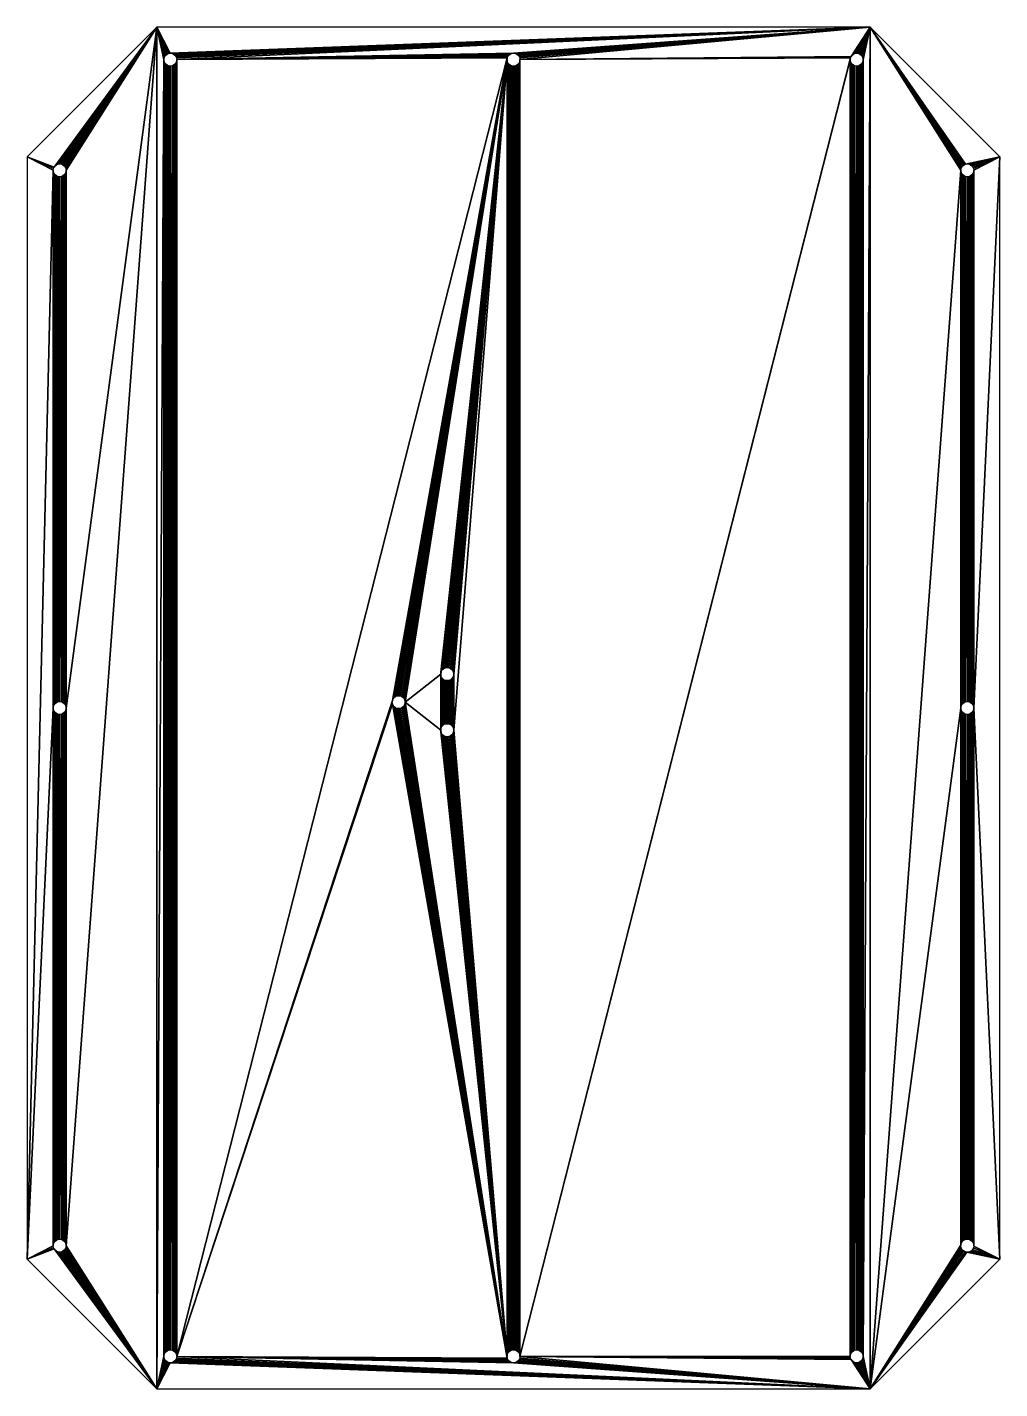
# Model space of a CAD drawing. Extents: x -40 to 260, y 0 to 420.
import ezdxf

# ---------------------------------------------------------------- set-up
doc = ezdxf.new("R2010")
doc.units = 0
doc.header["$MEASUREMENT"] = 0
doc.layers.add('Layer0', color=7, linetype='Continuous')

msp = doc.modelspace()

# ---------------------------------------------------------------- meshes
at = {"layer": 'Layer0'}
mesh = msp.add_polyface(dxfattribs=at)
corners = [(-32, 210, 0), (-31.93, 375.34, 0), (-32, 375.86, 0), (-31.93, 210.52, 0), (-31.73, 374.86, 0), (-31.73, 211, 0), (-31.41, 374.44, 0), (-31.41, 211.41, 0), (-31, 374.13, 0), (-31, 211.73, 0), (-30.52, 373.93, 0), (-30.52, 211.93, 0), (-30, 373.86, 0), (-30, 212, 0), (-29.48, 373.93, 0), (-29.48, 211.93, 0), (-29, 374.13, 0), (-29, 211.73, 0), (-28.59, 374.44, 0), (-28.59, 211.41, 0), (-28.27, 374.86, 0), (-28.27, 211, 0), (-28.07, 375.34, 0), (-28.07, 210.52, 0), (-28, 375.86, 0), (-40, 380, 0), (-31.73, 376.86, 0), (0, 420, 0), (-31.93, 376.38, 0), (-31.41, 377.27, 0), (-31, 377.59, 0), (-30.52, 377.79, 0), (-30, 377.86, 0), (-29.48, 377.79, 0), (-29, 377.59, 0), (-28.59, 377.27, 0), (-28.27, 376.86, 0), (-28.07, 376.38, 0), (-28, 210, 0), (2.14, 410, 0), (2.21, 410.52, 0), (2.41, 411, 0), (2.73, 411.41, 0), (3.14, 411.73, 0), (3.62, 411.93, 0), (4.14, 412, 0), (220, 420, 0), (4.66, 411.93, 0), (5.14, 411.73, 0), (5.56, 411.41, 0), (5.87, 411, 0), (6.07, 410.52, 0), (6.14, 410, 0), (110, 412, 0), (109.48, 411.93, 0), (109, 411.73, 0), (108.59, 411.41, 0), (108.27, 411, 0), (108.07, 410.52, 0), (73.56, 213.53, 0), (74.04, 213.73, 0), (74.56, 213.8, 0), (75.08, 213.73, 0), (75.56, 213.53, 0), (75.97, 213.21, 0), (108, 410, 0), (76.56, 211.8, 0), (87.56, 220.46, 0)]
mesh.append_faces([[corners[k] for k in face] for face in [(1, 3, 4), (4, 5, 6), (6, 7, 8), (8, 9, 10), (10, 11, 12), (12, 13, 14), (14, 15, 16), (16, 17, 18), (18, 19, 20), (20, 21, 22), (22, 23, 24), (25, 26, 27), (26, 25, 28), (28, 25, 2), (27, 45, 46), (53, 52, 54), (54, 52, 55), (55, 52, 56), (56, 52, 57), (57, 52, 58)]], dxfattribs={"vtx0": -1, "vtx1": -1})
mesh.append_faces([[corners[k] for k in face] for face in [(27, 24, 38), (65, 66, 67)]], dxfattribs={"vtx0": -1, "vtx1": -1, "vtx2": -1})
mesh.append_faces([[corners[k] for k in face] for face in [(0, 1, 2), (27, 26, 29), (27, 29, 30), (27, 30, 31), (27, 31, 32), (27, 32, 33), (27, 33, 34), (27, 34, 35), (27, 35, 36), (27, 36, 37), (27, 37, 24), (27, 39, 40), (27, 40, 41), (27, 41, 42), (27, 42, 43), (27, 43, 44), (27, 44, 45), (46, 45, 47), (46, 47, 48), (46, 48, 49), (46, 49, 50), (46, 50, 51), (46, 51, 52), (58, 59, 60), (58, 60, 61), (58, 61, 62), (58, 62, 63), (58, 63, 64)]], dxfattribs={"vtx0": -1, "vtx2": -1})
mesh = msp.add_polyface(dxfattribs=at)
corners = [(248, 210, 0), (248.07, 375.34, 0), (248, 375.86, 0), (248.07, 210.52, 0), (248.27, 374.86, 0), (248.27, 211, 0), (248.59, 374.44, 0), (248.59, 211.41, 0), (249, 374.13, 0), (249, 211.73, 0), (249.48, 373.93, 0), (249.48, 211.93, 0), (250, 373.86, 0), (250, 212, 0), (250.52, 373.93, 0), (250.52, 211.93, 0), (251, 374.13, 0), (251, 211.73, 0), (251.41, 374.44, 0), (251.41, 211.41, 0), (251.73, 374.86, 0), (251.73, 211, 0), (251.93, 375.34, 0), (251.93, 210.52, 0), (252, 375.86, 0), (220, 420, 0), (248.07, 376.38, 0), (248.27, 376.86, 0), (248.59, 377.27, 0), (249, 377.59, 0), (249.48, 377.79, 0), (260, 380, 0), (250, 377.86, 0), (250.52, 377.79, 0), (251, 377.59, 0), (251.41, 377.27, 0), (251.73, 376.86, 0), (251.93, 376.38, 0), (252, 210, 0), (6.14, 410, 0), (110, 412, 0), (108.07, 410.52, 0), (76.56, 211.8, 0), (108, 410, 0), (88.56, 222.19, 0), (89.04, 222.39, 0), (89.56, 222.46, 0), (90.08, 222.39, 0), (90.56, 222.19, 0), (110.52, 411.93, 0), (111, 411.73, 0), (111.41, 411.41, 0), (111.73, 411, 0), (111.93, 410.52, 0), (112, 410, 0), (214.13, 411, 0), (213.93, 410.52, 0), (214.44, 411.41, 0), (214.86, 411.73, 0), (215.34, 411.93, 0), (215.86, 412, 0), (216.38, 411.93, 0), (216.86, 411.73, 0), (217.27, 411.41, 0), (217.59, 411, 0), (217.79, 410.52, 0), (217.86, 410, 0)]
mesh.append_faces([[corners[k] for k in face] for face in [(1, 3, 4), (4, 5, 6), (6, 7, 8), (8, 9, 10), (10, 11, 12), (12, 13, 14), (14, 15, 16), (16, 17, 18), (18, 19, 20), (20, 21, 22), (22, 23, 24), (25, 30, 31), (41, 42, 43), (55, 54, 56)]], dxfattribs={"vtx0": -1, "vtx1": -1})
mesh.append_faces([[corners[k] for k in face] for face in [(31, 24, 38), (25, 39, 40), (25, 54, 55)]], dxfattribs={"vtx0": -1, "vtx1": -1, "vtx2": -1})
mesh.append_faces([[corners[k] for k in face] for face in [(0, 1, 2), (25, 2, 26), (25, 26, 27), (25, 27, 28), (25, 28, 29), (25, 29, 30), (31, 30, 32), (31, 32, 33), (31, 33, 34), (31, 34, 35), (31, 35, 36), (31, 36, 37), (31, 37, 24), (43, 44, 45), (43, 45, 46), (43, 46, 47), (43, 47, 48), (25, 40, 49), (25, 49, 50), (25, 50, 51), (25, 51, 52), (25, 52, 53), (25, 53, 54), (25, 55, 57), (25, 57, 58), (25, 58, 59), (25, 59, 60), (25, 60, 61), (25, 61, 62), (25, 62, 63), (25, 63, 64), (25, 64, 65), (25, 65, 66)]], dxfattribs={"vtx0": -1, "vtx2": -1})
mesh = msp.add_polyface(dxfattribs=at)
corners = [(248.07, 375.34, 0), (248, 210, 0), (248.07, 210.52, 0), (248.27, 374.86, 0), (248.27, 211, 0), (248.59, 374.44, 0), (248.59, 211.41, 0), (249, 374.13, 0), (249, 211.73, 0), (249.48, 373.93, 0), (249.48, 211.93, 0), (250, 373.86, 0), (250, 212, 0), (250.52, 373.93, 0), (250.52, 211.93, 0), (251, 374.13, 0), (251, 211.73, 0), (251.41, 374.44, 0), (251.41, 211.41, 0), (251.73, 374.86, 0), (251.73, 211, 0), (251.93, 375.34, 0), (251.93, 210.52, 0), (252, 375.86, 0), (252, 210, 0), (260, 40, 0), (260, 380, 0), (220, 420, 0), (220, 0, 0), (248, 375.86, 0), (108, 10, 0), (108.07, 409.48, 0), (108, 410, 0), (108.07, 10.52, 0), (108.27, 409, 0), (108.27, 11, 0), (108.59, 408.59, 0), (108.59, 11.41, 0), (109, 408.27, 0), (109, 11.73, 0), (109.48, 408.07, 0), (109.48, 11.93, 0), (110, 408, 0), (110, 12, 0), (110.52, 408.07, 0), (110.52, 11.93, 0), (111, 408.27, 0), (111, 11.73, 0), (111.41, 408.59, 0), (111.41, 11.41, 0), (111.73, 409, 0), (111.73, 11, 0), (111.93, 409.48, 0), (111.93, 10.52, 0), (112, 410, 0), (213.86, 10, 0), (213.93, 409.48, 0), (213.86, 410, 0), (213.93, 10.52, 0), (214.13, 409, 0), (214.13, 11, 0), (214.44, 408.59, 0), (214.44, 11.41, 0), (214.86, 408.27, 0), (214.86, 11.73, 0), (215.34, 408.07, 0), (215.34, 11.93, 0), (215.86, 408, 0), (215.86, 12, 0), (216.38, 408.07, 0), (216.38, 11.93, 0), (216.86, 408.27, 0), (216.86, 11.73, 0), (217.27, 408.59, 0), (217.27, 11.41, 0), (217.59, 409, 0), (217.59, 11, 0), (217.79, 409.48, 0), (217.79, 10.52, 0), (217.86, 410, 0), (87.56, 220.46, 0), (87.63, 220.98, 0), (87.83, 221.46, 0), (88.14, 221.87, 0), (88.56, 222.19, 0), (90.56, 222.19, 0), (90.97, 221.87, 0), (91.29, 221.46, 0), (91.49, 220.98, 0), (91.56, 220.46, 0), (91.56, 203.14, 0), (213.93, 410.52, 0), (112, 10, 0), (217.86, 10, 0)]
mesh.append_faces([[corners[k] for k in face] for face in [(31, 33, 34), (34, 35, 36), (36, 37, 38), (38, 39, 40), (40, 41, 42), (42, 43, 44), (44, 45, 46), (46, 47, 48), (48, 49, 50), (50, 51, 52), (52, 53, 54), (56, 58, 59), (59, 60, 61), (61, 62, 63), (63, 64, 65), (65, 66, 67), (67, 68, 69), (69, 70, 71), (71, 72, 73), (73, 74, 75), (75, 76, 77), (77, 78, 79), (91, 92, 57)]], dxfattribs={"vtx0": -1, "vtx1": -1})
mesh.append_faces([[corners[k] for k in face] for face in [(27, 28, 29), (32, 89, 90), (91, 54, 92), (27, 79, 93)]], dxfattribs={"vtx0": -1, "vtx1": -1, "vtx2": -1})
mesh.append_faces([[corners[k] for k in face] for face in [(0, 1, 2), (3, 2, 4), (5, 4, 6), (7, 6, 8), (9, 8, 10), (11, 10, 12), (13, 12, 14), (15, 14, 16), (17, 16, 18), (19, 18, 20), (21, 20, 22), (23, 22, 24), (24, 25, 26), (30, 31, 32), (55, 56, 57), (32, 80, 81), (32, 81, 82), (32, 82, 83), (32, 83, 84), (32, 85, 86), (32, 86, 87), (32, 87, 88), (32, 88, 89)]], dxfattribs={"vtx0": -1, "vtx2": -1})
mesh = msp.add_polyface(dxfattribs=at)
corners = [(220, 0, 0), (248, 210, 0), (248, 375.86, 0), (87.83, 202.14, 0), (108, 10, 0), (88.14, 201.73, 0), (88.56, 201.41, 0), (89.04, 201.21, 0), (89.56, 201.14, 0), (90.08, 201.21, 0), (90.56, 201.41, 0), (90.97, 201.73, 0), (91.29, 202.14, 0), (91.49, 202.62, 0), (91.56, 203.14, 0), (108, 410, 0), (112, 10, 0), (213.86, 10, 0), (213.86, 410, 0), (217.86, 10, 0), (220, 420, 0), (248.01, 44.34, 0), (248.07, 209.48, 0), (248.13, 44.85, 0), (248.27, 209, 0), (248.37, 45.31, 0), (248.59, 208.59, 0), (248.73, 45.69, 0), (249, 208.27, 0), (249.17, 45.96, 0), (249.48, 208.07, 0), (249.67, 46.12, 0), (250, 208, 0), (250, 46.13, 0), (250.52, 208.07, 0), (250.7, 46.01, 0), (251, 208.27, 0), (251.16, 45.77, 0), (251.41, 208.59, 0), (251.55, 45.41, 0), (251.73, 209, 0), (251.82, 44.97, 0), (251.93, 209.48, 0), (251.97, 44.47, 0), (252, 210, 0), (108.07, 409.48, 0), (108.07, 10.52, 0), (108.27, 409, 0), (108.27, 11, 0), (108.59, 408.59, 0), (108.59, 11.41, 0), (109, 408.27, 0), (109, 11.73, 0), (109.48, 408.07, 0), (109.48, 11.93, 0), (110, 408, 0), (110, 12, 0), (110.52, 408.07, 0), (110.52, 11.93, 0), (111, 408.27, 0), (111, 11.73, 0), (111.41, 408.59, 0), (111.41, 11.41, 0), (111.73, 409, 0), (111.73, 11, 0), (111.93, 409.48, 0), (111.93, 10.52, 0), (112, 410, 0), (213.93, 409.48, 0), (213.93, 10.52, 0), (214.13, 409, 0), (214.13, 11, 0), (214.44, 408.59, 0), (214.44, 11.41, 0), (214.86, 408.27, 0), (214.86, 11.73, 0), (215.34, 408.07, 0), (215.34, 11.93, 0), (215.86, 408, 0), (215.86, 12, 0), (216.38, 408.07, 0), (216.38, 11.93, 0), (216.86, 408.27, 0), (216.86, 11.73, 0), (217.27, 408.59, 0), (217.27, 11.41, 0), (217.59, 409, 0), (217.59, 11, 0), (217.79, 409.48, 0), (217.79, 10.52, 0), (217.86, 410, 0)]
mesh.append_faces([[corners[k] for k in face] for face in [(3, 4, 5), (5, 4, 6), (6, 4, 7), (7, 4, 8), (8, 4, 9), (9, 4, 10), (10, 4, 11), (11, 4, 12), (12, 4, 13), (13, 4, 14), (22, 23, 24), (24, 25, 26), (26, 27, 28), (28, 29, 30), (30, 31, 32), (32, 33, 34), (34, 35, 36), (36, 37, 38), (38, 39, 40), (40, 41, 42), (42, 43, 44)]], dxfattribs={"vtx0": -1, "vtx1": -1})
mesh.append_faces([[corners[k] for k in face] for face in [(0, 1, 2), (14, 4, 15), (16, 17, 18), (19, 0, 20)]], dxfattribs={"vtx0": -1, "vtx1": -1, "vtx2": -1})
mesh.append_faces([[corners[k] for k in face] for face in [(21, 22, 1), (45, 4, 46), (47, 46, 48), (49, 48, 50), (51, 50, 52), (53, 52, 54), (55, 54, 56), (57, 56, 58), (59, 58, 60), (61, 60, 62), (63, 62, 64), (65, 64, 66), (67, 66, 16), (68, 17, 69), (70, 69, 71), (72, 71, 73), (74, 73, 75), (76, 75, 77), (78, 77, 79), (80, 79, 81), (82, 81, 83), (84, 83, 85), (86, 85, 87), (88, 87, 89), (90, 89, 19)]], dxfattribs={"vtx0": -1, "vtx2": -1})
mesh = msp.add_polyface(dxfattribs=at)
corners = [(87.63, 219.94, 0), (87.56, 203.14, 0), (87.63, 203.66, 0), (87.83, 219.46, 0), (87.83, 204.14, 0), (88.14, 219.05, 0), (88.14, 204.55, 0), (88.56, 218.73, 0), (88.56, 204.87, 0), (89.04, 218.53, 0), (89.04, 205.07, 0), (89.56, 218.46, 0), (89.56, 205.14, 0), (90.56, 218.73, 0), (90.08, 205.07, 0), (90.56, 204.87, 0), (90.97, 219.05, 0), (90.97, 204.55, 0), (91.29, 219.46, 0), (91.29, 204.14, 0), (91.49, 219.94, 0), (91.49, 203.66, 0), (91.56, 220.46, 0), (91.56, 203.14, 0), (-32, 44.14, 0), (-31.93, 209.48, 0), (-32, 210, 0), (-31.93, 44.66, 0), (-31.73, 209, 0), (-31.73, 45.14, 0), (-31.41, 208.59, 0), (-31.41, 45.56, 0), (-31, 208.27, 0), (-31, 45.87, 0), (-30.52, 208.07, 0), (-30.52, 46.07, 0), (-30, 208, 0), (-30, 46.14, 0), (-29.48, 208.07, 0), (-29.48, 46.07, 0), (-29, 208.27, 0), (-29, 45.87, 0), (-28.59, 208.59, 0), (-28.59, 45.56, 0), (-28.27, 209, 0), (-28.27, 45.14, 0), (-28.07, 209.48, 0), (-28.07, 44.66, 0), (-28, 210, 0), (6.14, 10, 0), (72.63, 211.28, 0), (72.56, 211.8, 0), (108.07, 9.48, 0), (72.83, 210.8, 0), (73.14, 210.39, 0), (73.56, 210.07, 0), (74.04, 209.87, 0), (74.56, 209.8, 0), (75.08, 209.87, 0), (75.56, 210.07, 0), (75.97, 210.39, 0), (76.29, 210.8, 0), (76.49, 211.28, 0), (76.56, 211.8, 0), (2.21, 409.48, 0), (2.14, 10, 0), (2.21, 10.52, 0), (2.41, 409, 0), (2.41, 11, 0), (2.73, 408.59, 0), (2.73, 11.41, 0), (3.14, 408.27, 0), (3.14, 11.73, 0), (3.62, 408.07, 0), (3.62, 11.93, 0), (4.14, 408, 0), (4.14, 12, 0), (4.66, 408.07, 0), (4.66, 11.93, 0), (5.14, 408.27, 0), (5.14, 11.73, 0), (5.56, 408.59, 0), (5.56, 11.41, 0), (5.87, 409, 0), (5.87, 11, 0), (6.07, 409.48, 0), (6.07, 10.52, 0), (6.14, 410, 0), (-40, 40, 0), (-32, 375.86, 0), (-28, 44.14, 0), (0, 0), (0, 420, 0), (72.63, 212.32, 0)]
mesh.append_faces([[corners[k] for k in face] for face in [(25, 27, 28), (28, 29, 30), (30, 31, 32), (32, 33, 34), (34, 35, 36), (36, 37, 38), (38, 39, 40), (40, 41, 42), (42, 43, 44), (44, 45, 46), (46, 47, 48), (50, 52, 53), (53, 52, 54), (54, 52, 55), (55, 52, 56), (56, 52, 57), (57, 52, 58), (58, 52, 59), (59, 52, 60), (60, 52, 61), (61, 52, 62), (62, 52, 63), (93, 49, 51)]], dxfattribs={"vtx0": -1, "vtx1": -1})
mesh.append_faces([[corners[k] for k in face] for face in [(88, 26, 89), (90, 91, 92)]], dxfattribs={"vtx0": -1, "vtx1": -1, "vtx2": -1})
mesh.append_faces([[corners[k] for k in face] for face in [(0, 1, 2), (3, 2, 4), (5, 4, 6), (7, 6, 8), (9, 8, 10), (11, 10, 12), (13, 14, 15), (16, 15, 17), (18, 17, 19), (20, 19, 21), (22, 21, 23), (24, 25, 26), (49, 50, 51), (64, 65, 66), (67, 66, 68), (69, 68, 70), (71, 70, 72), (73, 72, 74), (75, 74, 76), (77, 76, 78), (79, 78, 80), (81, 80, 82), (83, 82, 84), (85, 84, 86), (87, 86, 49)]], dxfattribs={"vtx0": -1, "vtx2": -1})
mesh = msp.add_polyface(dxfattribs=at)
corners = [(87.56, 203.14, 0), (87.63, 219.94, 0), (87.56, 220.46, 0), (87.63, 203.66, 0), (87.83, 219.46, 0), (87.83, 204.14, 0), (88.14, 219.05, 0), (88.14, 204.55, 0), (88.56, 218.73, 0), (88.56, 204.87, 0), (89.04, 218.53, 0), (89.04, 205.07, 0), (89.56, 218.46, 0), (89.56, 205.14, 0), (90.08, 218.53, 0), (90.08, 205.07, 0), (90.56, 218.73, 0), (90.56, 204.87, 0), (90.97, 219.05, 0), (90.97, 204.55, 0), (91.29, 219.46, 0), (91.29, 204.14, 0), (91.49, 219.94, 0), (91.49, 203.66, 0), (91.56, 220.46, 0), (-31.93, 375.34, 0), (-32, 210, 0), (-31.93, 210.52, 0), (-31.73, 374.86, 0), (-31.73, 211, 0), (-31.41, 374.44, 0), (-31.41, 211.41, 0), (-31, 374.13, 0), (-31, 211.73, 0), (-30.52, 373.93, 0), (-30.52, 211.93, 0), (-30, 373.86, 0), (-30, 212, 0), (-29.48, 373.93, 0), (-29.48, 211.93, 0), (-29, 374.13, 0), (-29, 211.73, 0), (-28.59, 374.44, 0), (-28.59, 211.41, 0), (-28.27, 374.86, 0), (-28.27, 211, 0), (-28.07, 375.34, 0), (-28.07, 210.52, 0), (-28, 375.86, 0), (-28, 210, 0), (-32, 375.86, 0), (-40, 380, 0), (-40, 40, 0), (0, 420, 0), (-28, 44.14, 0), (76.56, 211.8, 0), (2.14, 10, 0), (2.21, 409.48, 0), (2.14, 410, 0), (2.21, 10.52, 0), (2.41, 409, 0), (2.41, 11, 0), (2.73, 408.59, 0), (2.73, 11.41, 0), (3.14, 408.27, 0), (3.14, 11.73, 0), (3.62, 408.07, 0), (3.62, 11.93, 0), (4.14, 408, 0), (4.14, 12, 0), (4.66, 408.07, 0), (4.66, 11.93, 0), (5.14, 408.27, 0), (5.14, 11.73, 0), (5.56, 408.59, 0), (5.56, 11.41, 0), (5.87, 409, 0), (5.87, 11, 0), (6.07, 409.48, 0), (6.07, 10.52, 0), (6.14, 410, 0), (0, 0), (108.07, 410.52, 0), (6.14, 10, 0), (72.63, 212.32, 0), (72.83, 212.8, 0), (73.14, 213.21, 0), (73.56, 213.53, 0), (75.97, 213.21, 0), (76.29, 212.8, 0), (76.49, 212.32, 0)]
mesh.append_faces([[corners[k] for k in face] for face in [(1, 3, 4), (4, 5, 6), (6, 7, 8), (8, 9, 10), (10, 11, 12), (12, 13, 14), (14, 15, 16), (16, 17, 18), (18, 19, 20), (20, 21, 22), (22, 23, 24), (57, 59, 60), (60, 61, 62), (62, 63, 64), (64, 65, 66), (66, 67, 68), (68, 69, 70), (70, 71, 72), (72, 73, 74), (74, 75, 76), (76, 77, 78), (78, 79, 80)]], dxfattribs={"vtx0": -1, "vtx1": -1})
mesh.append_faces([[corners[k] for k in face] for face in [(53, 49, 54), (55, 0, 2), (53, 81, 58), (82, 80, 83), (82, 83, 84)]], dxfattribs={"vtx0": -1, "vtx1": -1, "vtx2": -1})
mesh.append_faces([[corners[k] for k in face] for face in [(0, 1, 2), (14, 13, 15), (25, 26, 27), (28, 27, 29), (30, 29, 31), (32, 31, 33), (34, 33, 35), (36, 35, 37), (38, 37, 39), (40, 39, 41), (42, 41, 43), (44, 43, 45), (46, 45, 47), (48, 47, 49), (50, 51, 52), (56, 57, 58), (82, 84, 85), (82, 85, 86), (82, 86, 87), (82, 88, 89), (82, 89, 90), (82, 90, 55)]], dxfattribs={"vtx0": -1, "vtx2": -1})
mesh = msp.add_polyface(dxfattribs=at)
corners = [(-31.93, 209.48, 0), (-32, 44.14, 0), (-31.93, 44.66, 0), (-31.73, 209, 0), (-31.73, 45.14, 0), (-31.41, 208.59, 0), (-31.41, 45.56, 0), (-31, 208.27, 0), (-31, 45.87, 0), (-30.52, 208.07, 0), (-30.52, 46.07, 0), (-30, 208, 0), (-30, 46.14, 0), (-29.48, 208.07, 0), (-29.48, 46.07, 0), (-29, 208.27, 0), (-29, 45.87, 0), (-28.59, 208.59, 0), (-28.59, 45.56, 0), (-28.27, 209, 0), (-28.27, 45.14, 0), (-28.07, 209.48, 0), (-28.07, 44.66, 0), (-28, 210, 0), (-28, 44.14, 0), (0, 0), (2.14, 10, 0), (2.14, 410, 0), (2.21, 9.48, 0), (2.41, 9, 0), (2.73, 8.59, 0), (3.14, 8.27, 0), (3.62, 8.07, 0), (4.14, 8, 0), (220, 0, 0), (4.66, 8.07, 0), (5.14, 8.27, 0), (5.56, 8.59, 0), (5.87, 9, 0), (6.07, 9.48, 0), (6.14, 10, 0), (110, 8, 0), (109.48, 8.07, 0), (109, 8.27, 0), (108.59, 8.59, 0), (108.27, 9, 0), (108.07, 9.48, 0), (72.63, 211.28, 0), (76.56, 211.8, 0), (108, 10, 0), (87.56, 203.14, 0), (87.63, 202.62, 0), (87.83, 202.14, 0), (-32, 210, 0), (-40, 40, 0), (-31.93, 43.62, 0), (-31.73, 43.14, 0), (-31.41, 42.73, 0), (-31, 42.41, 0), (-30.52, 42.21, 0), (-30, 42.14, 0), (-29.48, 42.21, 0), (-29, 42.41, 0), (-28.59, 42.73, 0), (-28.27, 43.14, 0), (-28.07, 43.62, 0)]
mesh.append_faces([[corners[k] for k in face] for face in [(26, 25, 28), (28, 25, 29), (29, 25, 30), (30, 25, 31), (31, 25, 32), (32, 25, 33), (33, 34, 35), (35, 34, 36), (36, 34, 37), (37, 34, 38), (38, 34, 39), (39, 34, 40), (50, 49, 51), (51, 49, 52), (1, 54, 55), (55, 54, 56), (56, 25, 57), (57, 25, 58), (58, 25, 59), (59, 25, 60), (60, 25, 61), (61, 25, 62), (62, 25, 63), (63, 25, 64), (64, 25, 65), (65, 25, 24)]], dxfattribs={"vtx0": -1, "vtx1": -1})
mesh.append_faces([[corners[k] for k in face] for face in [(25, 26, 27), (40, 46, 47), (48, 49, 50), (53, 54, 1)]], dxfattribs={"vtx0": -1, "vtx1": -1, "vtx2": -1})
mesh.append_faces([[corners[k] for k in face] for face in [(0, 1, 2), (3, 2, 4), (5, 4, 6), (7, 6, 8), (9, 8, 10), (11, 10, 12), (13, 12, 14), (15, 14, 16), (17, 16, 18), (19, 18, 20), (21, 20, 22), (23, 22, 24), (33, 25, 34), (40, 41, 42), (40, 42, 43), (40, 43, 44), (40, 44, 45), (40, 45, 46), (56, 54, 25)]], dxfattribs={"vtx0": -1, "vtx2": -1})
mesh = msp.add_polyface(dxfattribs=at)
corners = [(248, 210, 0), (220, 0, 0), (248.01, 44.34, 0), (248.03, 43.82, 0), (248.18, 43.32, 0), (248.45, 42.87, 0), (248.6, 42.74, 0), (248.84, 42.52, 0), (249.3, 42.27, 0), (249.81, 42.15, 0), (260, 40, 0), (250.33, 42.17, 0), (250.83, 42.32, 0), (251.27, 42.6, 0), (251.63, 42.98, 0), (251.87, 43.44, 0), (251.99, 43.95, 0), (252, 210, 0), (6.14, 10, 0), (110, 8, 0), (76.56, 211.8, 0), (108.07, 9.48, 0), (108, 10, 0), (110.52, 8.07, 0), (111, 8.27, 0), (111.41, 8.59, 0), (111.73, 9, 0), (111.93, 9.48, 0), (112, 10, 0), (214.13, 9, 0), (213.93, 9.48, 0), (213.86, 10, 0), (214.44, 8.59, 0), (214.86, 8.27, 0), (215.34, 8.07, 0), (215.86, 8, 0), (216.38, 8.07, 0), (216.86, 8.27, 0), (217.27, 8.59, 0), (217.59, 9, 0), (217.79, 9.48, 0), (217.86, 10, 0), (248.07, 209.48, 0), (248.13, 44.85, 0), (248.27, 209, 0), (248.37, 45.31, 0), (248.59, 208.59, 0), (248.73, 45.69, 0), (249, 208.27, 0), (249.17, 45.96, 0), (249.48, 208.07, 0), (249.67, 46.12, 0), (250, 208, 0), (250, 46.13, 0), (250.52, 208.07, 0), (250.19, 46.13, 0), (250.7, 46.01, 0), (251, 208.27, 0), (251.16, 45.77, 0), (251.41, 208.59, 0), (251.55, 45.41, 0), (251.73, 209, 0), (251.82, 44.97, 0), (251.93, 209.48, 0), (251.97, 44.47, 0)]
mesh.append_faces([[corners[k] for k in face] for face in [(2, 1, 3), (3, 1, 4), (4, 1, 5), (5, 1, 6), (6, 1, 7), (7, 1, 8), (8, 1, 9), (9, 10, 11), (11, 10, 12), (12, 10, 13), (13, 10, 14), (14, 10, 15), (15, 10, 16), (19, 1, 23), (23, 1, 24), (24, 1, 25), (25, 1, 26), (26, 1, 27), (27, 1, 28), (29, 1, 32), (32, 1, 33), (33, 1, 34), (34, 1, 35), (35, 1, 36), (36, 1, 37), (37, 1, 38), (38, 1, 39), (39, 1, 40), (40, 1, 41)]], dxfattribs={"vtx0": -1, "vtx1": -1})
mesh.append_faces([[corners[k] for k in face] for face in [(0, 1, 2), (16, 10, 17), (18, 1, 19), (28, 1, 29)]], dxfattribs={"vtx0": -1, "vtx1": -1, "vtx2": -1})
mesh.append_faces([[corners[k] for k in face] for face in [(9, 1, 10), (20, 21, 22), (28, 29, 30), (28, 30, 31), (42, 2, 43), (44, 43, 45), (46, 45, 47), (48, 47, 49), (50, 49, 51), (52, 51, 53), (54, 53, 55), (54, 55, 56), (57, 56, 58), (59, 58, 60), (61, 60, 62), (63, 62, 64), (17, 64, 16)]], dxfattribs={"vtx0": -1, "vtx2": -1})

doc.saveas('drawing.dxf')
